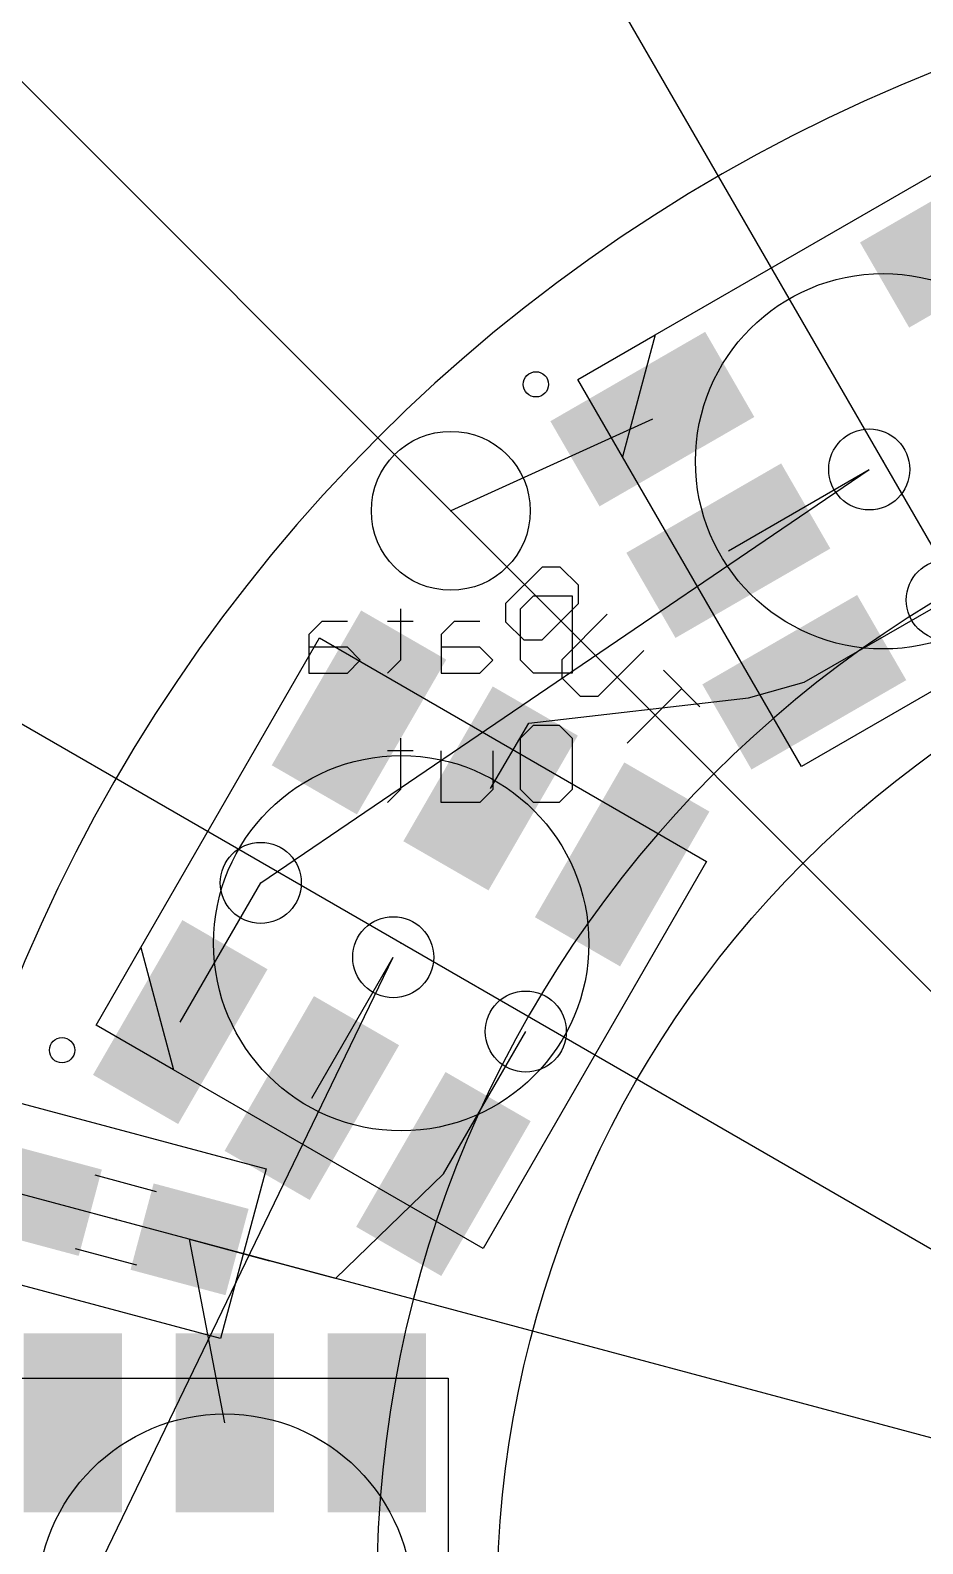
# Model space of a CAD drawing. Extents: x -51 to 51, y -51 to 51.
# Drawn here: x -16.91 to -6.92, y 0.65 to 17.58 of the extents above; entities that cross this region are included whole.
import ezdxf

# ---------------------------------------------------------------- set-up
doc = ezdxf.new("R2010")
doc.units = 0
for name, color, linetype in [('1', 22, 'CONTINUOUS'), ('16', 175, 'CONTINUOUS'), ('17', 82, 'CONTINUOUS'), ('18', 82, 'CONTINUOUS'), ('20', 7, 'CONTINUOUS'), ('21', 253, 'CONTINUOUS'), ('22', 253, 'CONTINUOUS'), ('23', 7, 'CONTINUOUS'), ('39', 22, 'CONTINUOUS'), ('49', 253, 'CONTINUOUS'), ('51', 253, 'CONTINUOUS')]:
    doc.layers.add(name, color=color, linetype=linetype)

# ---------------------------------------------------------------- blocks, each defined once
blk = doc.blocks.new('RECT')
blk.add_solid([(-0.5, -0.5), (0.5, -0.5), (-0.5, 0.5), (0.5, 0.5)])
blk = doc.blocks.new('ROUNDP')
blk.add_circle((0, 0), 0.5)
blk = doc.blocks.new('ROUNDV')
blk.add_circle((0, 0), 0.5)

msp = doc.modelspace()

# ---------------------------------------------------------------- linework, layer by layer
at = {"layer": '1'}
for p, q in [((-9.9481, 13.2304), (-12.2034, 12.2042)), ((-9.0981, 11.7582), (-7.5212, 12.6672)), ((-8.2481, 10.2859), (-6.6533, 11.2057)), ((-8.8715, 10.1107), (-8.2481, 10.2859)), ((-11.3306, 9.83), (-8.8715, 10.1107)), ((-11.7582, 9.0981), (-11.3306, 9.83)), ((-15.2304, 6.4839), (-14.3299, 8.0416)), ((-13.7582, 5.6339), (-12.8473, 7.2095)), ((-12.2859, 4.7839), (-11.3647, 6.3777)), ((-13.494, 3.6157), (-12.2859, 4.7839)), ((-14.732, 2), (-15.1264, 4.053)), ((-15.1264, 4.053), (-14.2301, 3.813)), ((-13.494, 3.6157), (-14.2301, 3.813))]:
    msp.add_line(p, q, dxfattribs=at)
at = {"layer": '16'}
for p, q in [((-14.3299, 8.0416), (-7.5212, 12.6672)), ((-16.4308, -0.2007), (-12.8473, 7.2095))]:
    msp.add_line(p, q, dxfattribs=at)
msp.add_arc((-0.1593, 0.1593), 12.8717, 90, 180, dxfattribs=at)
at = {"layer": '20'}
msp.add_circle((0, 0), 11.684, dxfattribs=at)
msp.add_arc((0, 0), 18.415, 90, 180, dxfattribs=at)
at = {"layer": '21'}
for p, q in [((-9.915, 14.1732), (-6.4509, 16.1732)), ((-10.7811, 13.6732), (-9.915, 14.1732)), ((-9.915, 14.1732), (-10.2811, 12.8072)), ((-10.2811, 12.8072), (-10.7811, 13.6732)), ((-8.2811, 9.3431), (-10.2811, 12.8072)), ((-3.9509, 11.8431), (-8.2811, 9.3431)), ((-11.1824, 11.5745), (-11.5898, 11.167)), ((-10.9786, 11.5745), (-11.1824, 11.5745)), ((-10.7749, 11.3708), (-10.9786, 11.5745)), ((-10.7749, 11.167), (-10.7749, 11.3708)), ((-11.5898, 11.167), (-11.5898, 10.9633)), ((-11.1824, 10.7596), (-10.7749, 11.167)), ((-10.4521, 11.0479), (-10.9614, 10.5386)), ((-11.5898, 10.9633), (-11.3861, 10.7596)), ((-15.6732, 7.317), (-13.6732, 10.7811)), ((-13.6732, 10.7811), (-9.3431, 8.2811)), ((-11.3861, 10.7596), (-11.1824, 10.7596)), ((-10.9614, 10.5386), (-10.9614, 10.3349)), ((-10.5539, 10.1311), (-10.0446, 10.6405)), ((-10.9614, 10.3349), (-10.7577, 10.1311)), ((-9.8236, 10.4195), (-9.4162, 10.012)), ((-10.2311, 9.6046), (-9.6199, 10.2157)), ((-10.7577, 10.1311), (-10.5539, 10.1311)), ((-9.3431, 8.2811), (-11.8431, 3.9509)), ((-16.1732, 6.4509), (-15.6732, 7.317)), ((-15.6732, 7.317), (-15.3072, 5.9509)), ((-15.3072, 5.9509), (-16.1732, 6.4509)), ((-11.8431, 3.9509), (-15.3072, 5.9509)), ((-17.232, 2.5), (-12.232, 2.5)), ((-12.232, 2.5), (-12.232, -2.5))]:
    msp.add_line(p, q, dxfattribs=at)
for centre, radius in [((-7.366, 12.7582), 2.1), ((-11.2509, 13.619), 0.1414), ((-12.7582, 7.366), 2.1), ((-16.553, 6.1691), 0.1414), ((-14.732, 0), 2.1)]:
    msp.add_circle(centre, radius, dxfattribs=at)
at = {"layer": '22'}
for p, q in [((-11.422, 11.1089), (-11.278, 11.2529)), ((-11.278, 11.2529), (-10.8458, 11.2529)), ((-10.8458, 11.2529), (-10.8458, 10.3886)), ((-12.7673, 11.1089), (-12.7673, 10.5327)), ((-11.422, 10.5327), (-11.422, 11.1089)), ((-13.6479, 10.9648), (-13.792, 10.8208)), ((-13.3598, 10.9648), (-13.6479, 10.9648)), ((-12.6233, 10.9648), (-12.9114, 10.9648)), ((-12.1667, 10.9648), (-12.3108, 10.8208)), ((-11.8786, 10.9648), (-12.1667, 10.9648)), ((-13.792, 10.8208), (-13.792, 10.3886)), ((-13.3598, 10.6767), (-13.792, 10.6767)), ((-13.2158, 10.5327), (-13.3598, 10.6767)), ((-12.3108, 10.8208), (-12.3108, 10.3886)), ((-11.8786, 10.6767), (-12.3108, 10.6767)), ((-11.7345, 10.5327), (-11.8786, 10.6767)), ((-13.3598, 10.3886), (-13.2158, 10.5327)), ((-12.7673, 10.5327), (-12.9114, 10.3886)), ((-11.8786, 10.3886), (-11.7345, 10.5327)), ((-11.278, 10.3886), (-11.422, 10.5327)), ((-13.792, 10.3886), (-13.3598, 10.3886)), ((-12.3108, 10.3886), (-11.8786, 10.3886)), ((-10.8458, 10.3886), (-11.278, 10.3886)), ((-12.7673, 9.6611), (-12.7673, 9.0849)), ((-11.422, 9.6611), (-11.278, 9.8051)), ((-11.422, 9.0849), (-11.422, 9.6611)), ((-11.278, 9.8051), (-10.9899, 9.8051)), ((-10.9899, 9.8051), (-10.8458, 9.6611)), ((-10.8458, 9.6611), (-10.8458, 9.0849)), ((-12.6233, 9.517), (-12.9114, 9.517)), ((-12.3108, 8.9408), (-12.3108, 9.517)), ((-11.7345, 9.517), (-11.7345, 9.0849)), ((-12.7673, 9.0849), (-12.9114, 8.9408)), ((-11.7345, 9.0849), (-11.8786, 8.9408)), ((-11.278, 8.9408), (-11.422, 9.0849)), ((-10.8458, 9.0849), (-10.9899, 8.9408)), ((-11.8786, 8.9408), (-12.3108, 8.9408)), ((-10.9899, 8.9408), (-11.278, 8.9408))]:
    msp.add_line(p, q, dxfattribs=at)
at = {"layer": '23'}
for p in [(-7.366, 12.7582), (-12.2034, 12.2042), (-12.7582, 7.366), (-15.9474, 4.273)]:
    msp.add_point(p, dxfattribs=at)
at = {"layer": '39'}
for p, q in [((-17.1158, 5.6038), (-14.2702, 4.8413)), ((-14.2702, 4.8413), (-14.779, 2.9423)), ((-14.779, 2.9423), (-17.6246, 3.7048))]:
    msp.add_line(p, q, dxfattribs=at)
at = {"layer": '49'}
for p, q in [((25.4, -43.9941), (-25.4, 43.9941)), ((35.921, -35.921), (-35.921, 35.921)), ((43.9941, -25.4), (-43.9941, 25.4)), ((49.069, -13.148), (-49.069, 13.148))]:
    msp.add_line(p, q, dxfattribs=at)
at = {"layer": '51'}
for p, q in [((-15.4951, 4.5856), (-16.1828, 4.7699)), ((-15.7153, 3.7636), (-16.4031, 3.9479))]:
    msp.add_line(p, q, dxfattribs=at)

# ---------------------------------------------------------------- block references
at = {"layer": '1', "xscale": 2, "yscale": 1.1}
for p, rotation in [((-6.4839, 15.2304), 210), ((-9.9481, 13.2304), 210), ((-9.0981, 11.7582), 210), ((-8.2481, 10.2859), 210), ((-13.2304, 9.9481), 240), ((-11.7582, 9.0981), 240), ((-10.2859, 8.2481), 240), ((-15.2304, 6.4839), 240), ((-13.7582, 5.6339), 240), ((-12.2859, 4.7839), 240), ((-16.432, 2), 270), ((-14.732, 2), 270), ((-13.032, 2), 270)]:
    msp.add_blockref('RECT', p, dxfattribs=dict(at, rotation=rotation))
at = {"layer": '1', "xscale": 1.1, "rotation": 165}
for p in [(-16.7684, 4.493), (-15.1264, 4.053)]:
    msp.add_blockref('RECT', p, dxfattribs=at)
at = {"layer": '17', "xscale": 1.778, "yscale": 1.778}
msp.add_blockref('ROUNDP', (-12.2034, 12.2042), dxfattribs=at)
msp.add_blockref('ROUNDP', (-12.2034, 12.2042), dxfattribs=at)
at = {"layer": '18', "xscale": 0.9064, "yscale": 0.9064}
for p in [(-7.5212, 12.6672), (-7.5212, 12.6672), (-6.6533, 11.2057), (-6.6533, 11.2057), (-14.3299, 8.0416), (-14.3299, 8.0416), (-12.8473, 7.2095), (-12.8473, 7.2095), (-11.3647, 6.3777), (-11.3647, 6.3777)]:
    msp.add_blockref('ROUNDV', p, dxfattribs=at)
at = {"layer": '51', "xscale": 0.5001, "yscale": 0.95, "rotation": 165}
for p in [(-16.5092, 4.4183), (-15.3806, 4.1159)]:
    msp.add_blockref('RECT', p, dxfattribs=at)

doc.saveas('drawing.dxf')
